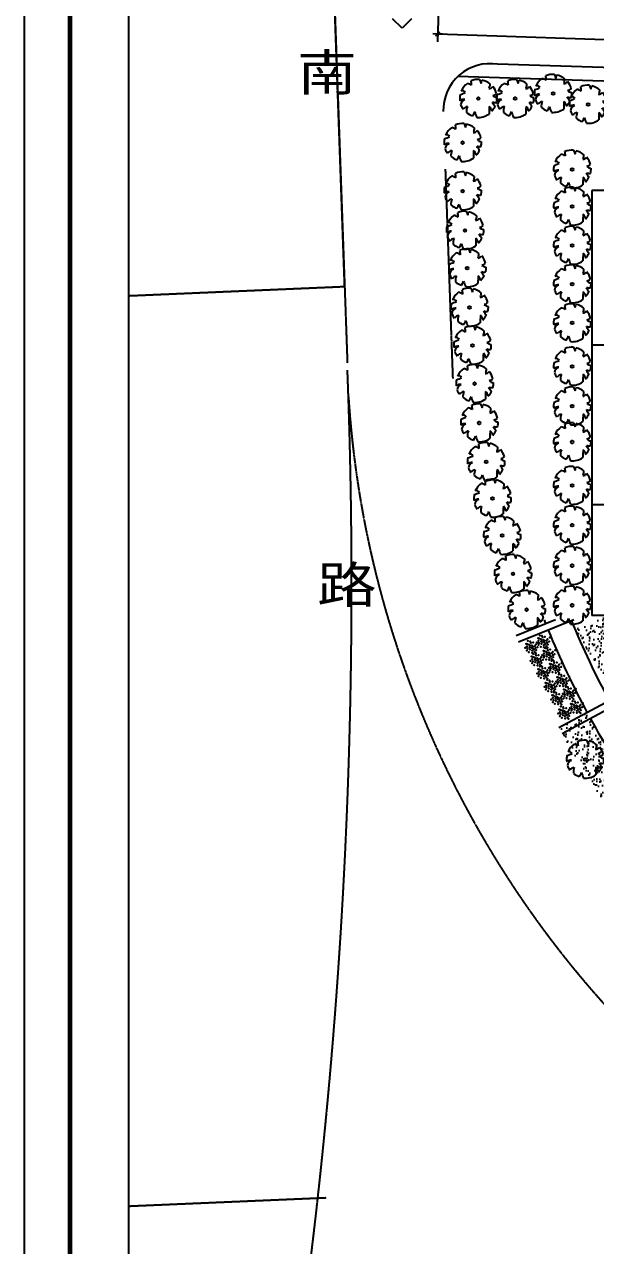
# Model space of a CAD drawing. Header units: millimetres. Extents: x 468001845 to 468595845, y 3387484553 to 3388325553.
# Drawn here: x 468001845 to 468127230, y 3387622576 to 3387890804 of the extents above; entities that cross this region are included whole.
import ezdxf

# ---------------------------------------------------------------- set-up
doc = ezdxf.new("R2010")
doc.units = ezdxf.units.MM
doc.linetypes.add('ACAD_ISO04W100', pattern=[30.5, 24, -3, 0.5, -3])
doc.linetypes.add('CENTER', pattern=[2, 1.25, -0.25, 0.25, -0.25])
for name, color, linetype in [('AXIS', 3, 'Continuous'), ('F-PLANT', 3, 'Continuous'), ('PD', 8, 'Continuous'), ('PUB_DIM', 3, 'Continuous'), ('PUB_TEXT', 7, 'Continuous'), ('PUB_TITLE', 4, 'Continuous'), ('ROAD-XING', 1, 'CENTER'), ('道路', 31, 'Continuous')]:
    doc.layers.add(name, color=color, linetype=linetype)
doc.styles.add('DIM_FONT', font='SIMPLEX.shx', dxfattribs={"width": 0.8})
doc.styles.add('HT', font='', dxfattribs={"width": 0.8})
doc.styles.get("Standard").update_dxf_attribs({"font": 'arial.ttf'})
doc.styles.get('HT').set_extended_font_data('SimHei')
doc.dimstyles.new('DIMN700', dxfattribs={"dimscale": 7, "dimtxt": 270, "dimasz": 1, "dimexe": 250, "dimexo": 300, "dimgap": 135, "dimtad": 1, "dimdec": 0, "dimzin": 0, "dimdsep": 46, "dimtxsty": 'DIM_FONT', "dimblk": '_DIMX', "dimcen": 0.09, "dimclrt": 7, "dimadec": 0, "dimazin": 0, "dimtfac": 1, "dimtdec": 0, "dimtix": 1, "dimtmove": 2, "dimatfit": 3, "dimldrblk": '_DIMX', "dimfxl": 1, "dimtvp": 1, "dimtolj": 1, "dimtzin": 0, "dimarcsym": 0})

# ---------------------------------------------------------------- blocks, each defined once
blk = doc.blocks.new('M_F13')
for p, q in [((-515, 179), (-397, 193)), ((-484, 239), (-484, 239)), ((-397, 193), (-484, 239))]:
    blk.add_line(p, q)
blk.add_circle((-3, 3), 38.2)
for centre, radius, start, end in [((-8, 3), 527, 126.0751, 153.6245), ((-356, 208), 224, 48.5203, 80.5151), ((-8, 3), 532, 89.3321, 114.3856), ((-325, 399), 130, 343.6555, 39.76), ((-175, 449), 193, 352.0775, 26.6128), ((-85, 589), 202, 304.1868, 338.5411), ((-8, 3), 531, 62.8767, 77.7021), ((80, 476), 154, 315.8454, 359.7651), ((-244, 1929), 1632, 285.4397, 290.7099), ((-8, 3), 523, 31.4098, 49.4752), ((-8, 3), 537, 160.8426, 187.275), ((412, 44), 234, 83.5323, 121.6544), ((959, 2091), 1965, 250.0865, 256.3451), ((-8, 3), 534, 340.3307, 19.43), ((-610, -942), 880, 77.3728, 85.4649), ((-5, -500), 587, 134.7782, 147.3315), ((-8, 3), 524, 200.8103, 231.4392), ((-251, -396), 87.2, 97.741, 188.8107), ((-1350, -519), 1108, 2.9465, 10.9238), ((-8, 3), 514, 305.394, 326.2464), ((358, 465), 656, 266.7455, 282.0146), ((0, -631), 545, 39.6536, 53.993), ((-8, 3), 522, 243.1498, 261.8356), ((125, -442), 220, 160.6009, 199.3991), ((100, -357), 178, 186.1912, 248.4952), ((-8, 3), 527, 274.7236, 290.3277), ((296, -376), 163, 170.6314, 220.6278), ((325, -118), 300, 230.4582, 263.1093)]:
    blk.add_arc(centre, radius, start, end)
at = {"width": 0.8, "flags": 9}
for tag, p in [('XSIZE', (-62, 12)), ('YSIZE', (9, 6))]:
    blk.add_attdef(tag, p, '', height=0.2, dxfattribs=at)
blk = doc.blocks.new('LH005')
for p in [(-0.94, 0.18), (-0.63, 0.29), (-0.34, 0.04), (-0.24, 0.24), (-0.02, 0.07), (0.16, 0.18), (-1.22, -0.46), (-1.2, -0.02), (-1.12, -0.77), (-1.06, -0.22), (-1.06, -0.46), (-0.92, -0.02), (-0.85, -0.43), (-0.85, -0.8), (-0.75, -0.22), (-0.75, -0.66), (-0.73, -0.38), (-0.63, -0.02), (-0.55, -0.44), (-0.49, -0.22), (-0.47, -0.77), (-0.38, -0.38), (-0.35, -0.23), (-0.18, -0.11), (-0.18, -0.46), (-0.12, -0.64), (-0.02, -0.31), (0.1, -0.13), (0.1, -0.86), (0.16, -0.46)]:
    blk.add_point(p)
blk = doc.blocks.new('_DIMX')
blk.add_line((-150, 0), (150, 0))
at = {"const_width": 50}
blk.add_lwpolyline([(-70, -70), (70, 70)], dxfattribs=at)
blk = doc.blocks.new('*D117')
at = {"layer": 'DEFPOINTS', "color": 0, "transparency": 16777216}
for p in [(468092825, 3387896195), (468255198, 3387890735), (468254946, 3387883243)]:
    blk.add_point(p, dxfattribs=at)
at = {"layer": 'PUB_DIM', "color": 0, "lineweight": -2, "transparency": 16777216}
for p, q in [((468092755, 3387894096), (468092514, 3387886953)), ((468092580, 3387888701), (468254939, 3387883243)), ((468255128, 3387888637), (468254887, 3387881494))]:
    blk.add_line(p, q, dxfattribs=at)
at = {"layer": 'PUB_DIM', "color": 0, "lineweight": -2, "transparency": 16777216, "xscale": 7, "yscale": 7, "zscale": 7}
for p, rotation in [((468092573, 3387888702), 178.0743757507828), ((468254946, 3387883243), 358.0743757507827)]:
    blk.add_blockref('_DIMX', p, dxfattribs=dict(at, rotation=rotation))
at = {"layer": 'PUB_DIM', "color": 7, "transparency": 16777216, "insert": (468173823, 3387887861), "char_height": 1890, "attachment_point": 5, "rotation": 358.07438, "style": 'DIM_FONT'}
blk.add_mtext('\\A1;162465', dxfattribs=at)

msp = doc.modelspace()

# ---------------------------------------------------------------- hatches: boundary and pattern name
at = {"layer": 'F-PLANT'}
h = msp.add_hatch(dxfattribs=at)
h.set_pattern_fill('AR-SAND', color=256, scale=1000, style=0)
h.set_pattern_definition([(294.26935, (468318921.5, 3388033415.3), (1890.097, -379.674), [0, -1520, 0, -1700, 0, -1625]), (264.26935, (468318921.5, 3388033415.3), (2342.185, -2368.71), [0, -820, 0, -1370, 0, -525]), (224.26935, (468319203, 3388034612.7), (-707.23, -3032.777), [0, -500, 0, -1800, 0, -2350]), (214.26935, (468319203, 3388034612.7), (166.362, -3127.209), [0, -250, 0, -1180, 0, -1350])])
h.paths.add_polyline_path([(468129013.6, 3387761234.2), (468122849.1, 3387757917.2, 0.0241603), (468131536.9, 3387743757.4), (468137318.1, 3387747704.3, -0.02406733)])
h = msp.add_hatch(dxfattribs=at)
h.set_pattern_fill('AR-SAND', color=256, scale=1000, style=0)
h.set_pattern_definition([(294.26935, (468340676.8, 3388023760.5), (1890.097, -379.674), [0, -1520, 0, -1700, 0, -1625]), (264.26935, (468340676.8, 3388023760.5), (2342.185, -2368.71), [0, -820, 0, -1370, 0, -525]), (224.26935, (468340958.3, 3388024957.9), (-707.23, -3032.777), [0, -500, 0, -1800, 0, -2350]), (214.26935, (468340958.3, 3388024958), (166.362, -3127.209), [0, -250, 0, -1180, 0, -1350])])
h.paths.add_polyline_path([(468125395.5, 3387739629.9), (468119231.2, 3387736313.1, 0.02634332), (468130167.4, 3387718315.2), (468135948.6, 3387722262, -0.02634302)])

# ---------------------------------------------------------------- linework, layer by layer
at = {"layer": 'AXIS'}
msp.add_lwpolyline([(468024799.3, 3388262599.3), (468572068.3, 3388262599.3), (468572068.3, 3387579084.4), (468024799.3, 3387579084.4)], close=True, dxfattribs=at)
at = {"layer": 'F-PLANT'}
for p, q in [((468118437.8, 3387760015.1), (468109771.8, 3387756537.2)), ((468122465.1, 3387760015.1), (468110330.5, 3387755145.2)), ((468142567.4, 3387748869.7), (468119171.9, 3387736281.2)), ((468130954.4, 3387740917.7), (468119882.7, 3387734960.3))]:
    msp.add_line(p, q, dxfattribs=at)
for radius, start, end in [(193000, 201.588654, 201.866905), (187500, 202.325272, 214.30123), (193000, 202.312218, 208.265811), (193000, 208.711131, 214.301794)]:
    msp.add_arc((468295382.1, 3387831027.6), radius, start, end, dxfattribs=at)
at = {"layer": 'PD'}
for p, q in [((468166790, 3387854360.3), (468126411.5, 3387854360.3)), ((468126411.5, 3387854360.3), (468126411.5, 3387760981.7)), ((468166790, 3387820360.3), (468126411.5, 3387820360.3)), ((468166790, 3387785283.7), (468126411.5, 3387785283.7)), ((468155753.7, 3387760981.7), (468126411.5, 3387760981.7))]:
    msp.add_line(p, q, dxfattribs=at)
at = {"layer": 'PUB_DIM'}
for p, q in [((468084751.1, 3387889948.4), (468082651.1, 3387892048.4)), ((468086851.1, 3387892048.4), (468084751.1, 3387889948.4))]:
    msp.add_line(p, q, dxfattribs=at)
at = {"layer": 'PUB_TITLE'}
msp.add_lwpolyline([(468001845, 3387484552.7), (468001845, 3388325552.7), (468595845, 3388325552.7), (468595845, 3387484552.7)], close=True, dxfattribs=at)
at = {"layer": 'PUB_TITLE', "const_width": 1000}
msp.add_lwpolyline([(468011845, 3387494552.7), (468585845, 3387494552.7), (468585845, 3388300552.7), (468011845, 3388300552.7)], close=True, dxfattribs=at)
at = {"layer": 'ROAD-XING', "linetype": 'ACAD_ISO04W100', "ltscale": 0.1}
for p, q in [((468056785.6, 3388262599.3), (468072080, 3387833240.3)), ((468068773.3, 3387927583.3), (468072732.9, 3387816425.4)), ((468024799.3, 3387831217.9), (468072080, 3387833240.3)), ((468068062.2, 3387633032.2), (468024799.3, 3387631181.6))]:
    msp.add_line(p, q, dxfattribs=at)
at = {"layer": 'ROAD-XING', "color": 7}
msp.add_line((468094231.2, 3387858992.3), (468095869, 3387813015.5), dxfattribs=at)
at = {"layer": 'ROAD-XING', "linetype": 'ACAD_ISO04W100', "ltscale": 0.1}
for centre, radius, start, end in [((466850563.1, 3387767551.4), 1223118.5, 351.3148397, 2.2156098), ((468293354.8, 3387823250.9), 220835.3, 183.694605, 309.517902)]:
    msp.add_arc(centre, radius, start, end, dxfattribs=at)
at = {"layer": '道路'}
for p, q in [((468307162.1, 3387875584.8), (468105723.9, 3387882055.8)), ((468313746.9, 3387872371.7), (468096956.6, 3387879335.9))]:
    msp.add_line(p, q, dxfattribs=at)
msp.add_arc((468104072.5, 3387871888.7), 10300.3, 80.774267, 181.349798, dxfattribs=at)

# ---------------------------------------------------------------- block references
at = {"layer": 'F-PLANT', "color": 7, "xscale": 7.799999999999999, "yscale": 7.799999999999999, "zscale": 7.799999999999999, "rotation": 285.0869648758007}
for p in [(468101473.5, 3387874473.3), (468101473.5, 3387874473.3), (468109559.6, 3387874473.3), (468117879.3, 3387875579.2), (468125567.2, 3387873181.2)]:
    msp.add_blockref('M_F13', p, dxfattribs=at)
at = {"layer": 'F-PLANT'}
for name, p, xscale, yscale, zscale, rotation in [('M_F13', (468098044.4, 3387864801.7), 7.799999999999999, 7.799999999999999, 7.799999999999999, 285.0869648758007), ('M_F13', (468122087.5, 3387858927.2), 7.799999999999999, 7.799999999999999, 7.799999999999999, 285.0869648758007), ('M_F13', (468098044.4, 3387854153.1), 7.799999999999999, 7.799999999999999, 7.799999999999999, 285.0869648758007), ('M_F13', (468122087.5, 3387850800.1), 7.799999999999999, 7.799999999999999, 7.799999999999999, 285.0869648758007), ('M_F13', (468098545.8, 3387845510.2), 7.799999999999999, 7.799999999999999, 7.799999999999999, 285.0869648758007), ('M_F13', (468122087.5, 3387842209.1), 7.799999999999999, 7.799999999999999, 7.799999999999999, 285.0869648758007), ('M_F13', (468099047.1, 3387837243.2), 7.799999999999999, 7.799999999999999, 7.799999999999999, 285.0869648758007), ('M_F13', (468122087.5, 3387833749), 7.799999999999999, 7.799999999999999, 7.799999999999999, 285.0869648758007), ('M_F13', (468099548.4, 3387828600.3), 7.799999999999999, 7.799999999999999, 7.799999999999999, 285.0869648758007), ('M_F13', (468122087.5, 3387825210.8), 7.799999999999999, 7.799999999999999, 7.799999999999999, 285.0869648758007), ('M_F13', (468100175.3, 3387820258.8), 7.799999999999999, 7.799999999999999, 7.799999999999999, 285.0869648758007), ('M_F13', (468122087.5, 3387815636.2), 7.799999999999999, 7.799999999999999, 7.799999999999999, 285.0869648758007), ('M_F13', (468100676.7, 3387811866.5), 7.799999999999999, 7.799999999999999, 7.799999999999999, 285.0869648758007), ('M_F13', (468122087.5, 3387806917.5), 7.799999999999999, 7.799999999999999, 7.799999999999999, 285.0869648758007), ('M_F13', (468101679.3, 3387803223.6), 7.799999999999999, 7.799999999999999, 7.799999999999999, 285.0869648758007), ('M_F13', (468122087.5, 3387799050.2), 7.799999999999999, 7.799999999999999, 7.799999999999999, 285.0869648758007), ('M_F13', (468103183.1, 3387794706), 7.799999999999999, 7.799999999999999, 7.799999999999999, 285.0869648758007), ('M_F13', (468122087.5, 3387789475.6), 7.799999999999999, 7.799999999999999, 7.799999999999999, 285.0869648758007), ('M_F13', (468104575.7, 3387786646.3), 7.799999999999999, 7.799999999999999, 7.799999999999999, 285.0869648758007), ('M_F13', (468122087.5, 3387780756.9), 7.799999999999999, 7.799999999999999, 7.799999999999999, 285.0869648758007), ('M_F13', (468106706.3, 3387778504.4), 7.799999999999999, 7.799999999999999, 7.799999999999999, 285.0869648758007), ('M_F13', (468122087.5, 3387771892.4), 7.799999999999999, 7.799999999999999, 7.799999999999999, 285.0869648758007), ('M_F13', (468109087.5, 3387770112.1), 7.799999999999999, 7.799999999999999, 7.799999999999999, 285.0869648758007), ('M_F13', (468112095.3, 3387762220.8), 7.799999999999999, 7.799999999999999, 7.799999999999999, 285.0869648758007), ('M_F13', (468122087.5, 3387763173.6), 7.799999999999999, 7.799999999999999, 7.799999999999999, 285.0869648758007), ('LH005', (468113911.7, 3387753165.7), 1859.00042481291, -2195.881096042506, 1859.00042481291, 343.5270738192705), ('LH005', (468116483, 3387754398.2), 1859.00042481291, -2195.881096042506, 1859.00042481291, 343.5270738192705), ('LH005', (468115084.2, 3387750377.6), 1859.00042481291, -2195.881096042506, 1859.00042481291, 343.5270738192705), ('LH005', (468117655.5, 3387751610), 1859.00042481291, -2195.881096042506, 1859.00042481291, 343.5270738192705), ('LH005', (468119070.5, 3387748781.5), 1859.00042481291, -2195.881096042506, 1859.00042481291, 343.5270738192705), ('LH005', (468116499.2, 3387747549.1), 1859.00042481291, -2195.881096042506, 1859.00042481291, 343.5270738192705), ('LH005', (468120687.7, 3387745831.7), 1859.00042481291, -2195.881096042506, 1859.00042481291, 343.5270738192705), ('LH005', (468118116.4, 3387744599.3), 1859.00042481291, -2195.881096042506, 1859.00042481291, 343.5270738192705), ('LH005', (468122183.5, 3387743084), 1859.00042481291, -2195.881096042506, 1859.00042481291, 343.5270738192705), ('LH005', (468119612.2, 3387741851.5), 1859.00042481291, -2195.881096042506, 1859.00042481291, 343.5270738192705), ('LH005', (468123719.7, 3387739972.6), 1859.00042481291, -2195.881096042506, 1859.00042481291, 343.5270738192705), ('LH005', (468121148.4, 3387738740.2), 1859.00042481291, -2195.881096042506, 1859.00042481291, 343.5270738192705), ('M_F13', (468124922.5, 3387729330), 7.799999999999999, 7.799999999999999, 7.799999999999999, 285.0869648758007)]:
    msp.add_blockref(name, p, dxfattribs=dict(at, xscale=xscale, yscale=yscale, zscale=zscale, rotation=rotation))

# ---------------------------------------------------------------- texts
at = {"layer": 'PUB_TEXT', "color": 7, "style": 'HT', "width": 1.2}
for s, p in [('南', (468061722.4, 3387876255.1)), ('路', (468066086.2, 3387763723.6))]:
    msp.add_text(s, height=8000, rotation=360, dxfattribs=at).set_placement(p)

# ---------------------------------------------------------------- dimensions: what is measured, and where the dimension line sits
at = {"layer": 'PUB_DIM'}
dim = msp.add_aligned_dim(p1=(468092825.1, 3387896194.5), p2=(468255198.1, 3387890735.3), distance=-7497, dimstyle='DIMN700', dxfattribs=at)
dim.commit()
dim.dimension.update_dxf_attribs({"geometry": '*D117', "text_midpoint": (468173823.2, 3387887861.1)})

doc.saveas('drawing.dxf')
